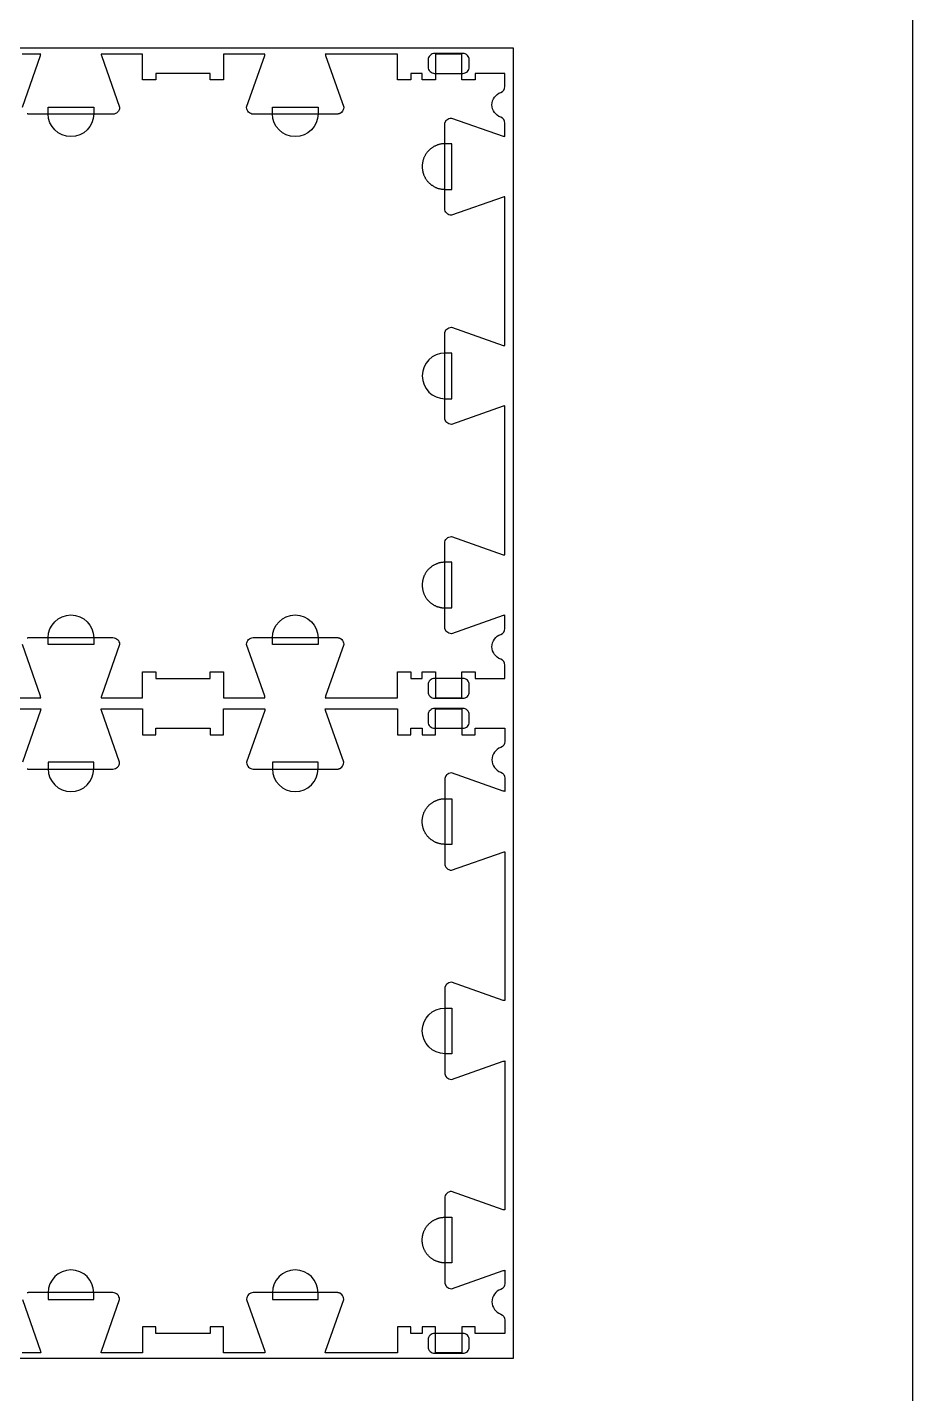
# Model space of a CAD drawing. Extents: x -13885 to -10701, y -27186 to -19593.
# Drawn here: x -11526 to -10701, y -21550 to -20277 of the extents above; entities that cross this region are included whole.
import ezdxf

# ---------------------------------------------------------------- set-up
doc = ezdxf.new("R2010")
doc.units = 0
for name, color, linetype in [('0_SHEET_SPRUCEPLY_2440X122', 1, 'CONTINUOUS'), ('4_ANYTOOL_CUTTHROUGH_OUTSI', 5, 'CONTINUOUS'), ('5_ANYTOOL_HALF_MILL_9MM_IN', 3, 'CONTINUOUS'), ('DONOTCUT', 18, 'CONTINUOUS')]:
    doc.layers.add(name, color=color, linetype=linetype)

msp = doc.modelspace()

# ---------------------------------------------------------------- linework, layer by layer
at = {"layer": '0_SHEET_SPRUCEPLY_2440X122'}
msp.add_lwpolyline([(-13513.1, -20296.7), (-13513.1, -21516.7), (-11073.1, -21516.7), (-11073.1, -20296.7)], close=True, dxfattribs=at)
at = {"layer": '4_ANYTOOL_CUTTHROUGH_OUTSI', "color": 5}
for points in [[(-11530.7, -20351.6), (-11513.8, -20303.4), (-11513.8, -20303.4, 0.061485), (-11513.6, -20302), (-11531, -20302)], [(-11526.1, -20845.7), (-11526, -20845.6), (-11525.8, -20845.6), (-11525.7, -20845.6), (-11525.5, -20845.6), (-11525.4, -20845.5), (-11525.2, -20845.5), (-11525.1, -20845.5), (-11524.9, -20845.5), (-11524.8, -20845.5), (-11524.6, -20845.5), (-11524.5, -20845.5), (-11446.5, -20845.5, -0.414214), (-11440.2, -20851.7), (-11440.2, -20851.8), (-11440.2, -20851.8), (-11457.1, -20900.1), (-11457.1, -20900.1, 0.061485), (-11457.4, -20901.5), (-11418.8, -20901.5), (-11418.8, -20877.5), (-11406.3, -20877.5), (-11406.3, -20883.5), (-11355.8, -20883.5), (-11355.8, -20877.5), (-11343.3, -20877.5), (-11343.3, -20901.5), (-11304.7, -20901.5), (-11304.7, -20901.5, 0.061485), (-11304.9, -20900.1), (-11321.8, -20851.8), (-11321.8, -20851.8), (-11321.8, -20851.7), (-11321.8, -20851.7, -0.414214), (-11315.6, -20845.5), (-11237.6, -20845.5), (-11237.4, -20845.5), (-11237.3, -20845.5), (-11237.1, -20845.5), (-11237, -20845.5), (-11236.8, -20845.5), (-11236.7, -20845.5), (-11236.5, -20845.6), (-11236.4, -20845.6), (-11236.2, -20845.6), (-11236.1, -20845.6), (-11235.9, -20845.7), (-11235.8, -20845.7), (-11235.6, -20845.8), (-11235.5, -20845.8), (-11235.3, -20845.9), (-11235.2, -20845.9), (-11235, -20846), (-11234.9, -20846.1), (-11234.8, -20846.1), (-11234.6, -20846.2), (-11234.5, -20846.3), (-11234.4, -20846.4), (-11234.2, -20846.4), (-11234.1, -20846.5), (-11234, -20846.6), (-11233.8, -20846.7), (-11233.7, -20846.8), (-11233.6, -20846.9), (-11233.5, -20847), (-11233.4, -20847.1), (-11233.3, -20847.2), (-11233.2, -20847.3, -0.198912), (-11231.3, -20851.7), (-11231.3, -20851.8), (-11231.3, -20851.8), (-11248.2, -20900.1), (-11248.2, -20900.1, 0.061485), (-11248.5, -20901.5), (-11181.3, -20901.5), (-11181.3, -20877.5), (-11168.8, -20877.5), (-11168.8, -20883.5), (-11158.3, -20883.5), (-11158.3, -20877.5), (-11145.8, -20877.5), (-11145.8, -20901.5), (-11121.3, -20901.5), (-11121.3, -20877.5), (-11108.8, -20877.5), (-11108.8, -20883.5), (-11081.3, -20883.5), (-11081.3, -20871.1), (-11081.3, -20871.1, 0.317837), (-11085.1, -20865.6, -0.707107), (-11085.1, -20842.5, 0.317837), (-11081.3, -20837.1), (-11081.3, -20824.7, 0.061485), (-11082.7, -20825), (-11130.9, -20841.9), (-11131, -20841.9), (-11131, -20841.9), (-11131, -20841.9, -0.198912), (-11135.4, -20840), (-11135.5, -20839.9), (-11135.7, -20839.8), (-11135.8, -20839.7), (-11135.8, -20839.6), (-11135.9, -20839.5), (-11136, -20839.3), (-11136.1, -20839.2), (-11136.2, -20839.1), (-11136.3, -20839), (-11136.4, -20838.8), (-11136.5, -20838.7), (-11136.5, -20838.6), (-11136.6, -20838.4), (-11136.7, -20838.3), (-11136.7, -20838.1), (-11136.8, -20838), (-11136.9, -20837.9), (-11136.9, -20837.7), (-11137, -20837.6), (-11137, -20837.4), (-11137.1, -20837.3), (-11137.1, -20837.1), (-11137.1, -20837), (-11137.2, -20836.8), (-11137.2, -20836.7), (-11137.2, -20836.5), (-11137.2, -20836.4), (-11137.2, -20836.2), (-11137.3, -20836.1), (-11137.3, -20835.9), (-11137.3, -20835.8), (-11137.3, -20835.6), (-11137.3, -20757.6, -0.414214), (-11131, -20751.4), (-11131, -20751.4), (-11130.9, -20751.4), (-11082.7, -20768.3), (-11082.7, -20768.3, 0.061485), (-11081.3, -20768.5), (-11081.3, -20629.8, 0.061485), (-11082.7, -20630.1), (-11130.9, -20647), (-11131, -20647), (-11131, -20647), (-11131, -20647, -0.198912), (-11135.4, -20645.1), (-11135.5, -20645), (-11135.7, -20644.9), (-11135.8, -20644.8), (-11135.8, -20644.7), (-11135.9, -20644.6), (-11136, -20644.4), (-11136.1, -20644.3), (-11136.2, -20644.2), (-11136.3, -20644.1), (-11136.4, -20643.9), (-11136.5, -20643.8), (-11136.5, -20643.7), (-11136.6, -20643.5), (-11136.7, -20643.4), (-11136.7, -20643.2), (-11136.8, -20643.1), (-11136.9, -20643), (-11136.9, -20642.8), (-11137, -20642.7), (-11137, -20642.5), (-11137.1, -20642.4), (-11137.1, -20642.2), (-11137.1, -20642.1), (-11137.2, -20641.9), (-11137.2, -20641.8), (-11137.2, -20641.6), (-11137.2, -20641.5), (-11137.2, -20641.3), (-11137.3, -20641.2), (-11137.3, -20641), (-11137.3, -20640.9), (-11137.3, -20640.7), (-11137.3, -20562.7), (-11137.3, -20562.6), (-11137.3, -20562.4), (-11137.3, -20562.3), (-11137.2, -20562.1), (-11137.2, -20562), (-11137.2, -20561.8), (-11137.2, -20561.7), (-11137.2, -20561.5), (-11137.1, -20561.4), (-11137.1, -20561.2), (-11137.1, -20561.1), (-11137, -20560.9), (-11137, -20560.8), (-11136.9, -20560.6), (-11136.9, -20560.5), (-11136.8, -20560.3), (-11136.7, -20560.2), (-11136.7, -20560), (-11136.6, -20559.9), (-11136.5, -20559.8), (-11136.5, -20559.6), (-11136.4, -20559.5), (-11136.3, -20559.4), (-11136.2, -20559.2), (-11136.1, -20559.1), (-11136, -20559), (-11135.9, -20558.9), (-11135.8, -20558.7), (-11135.8, -20558.6), (-11135.7, -20558.5), (-11135.5, -20558.4), (-11135.4, -20558.3, -0.198912), (-11131, -20556.5), (-11131, -20556.5), (-11130.9, -20556.5), (-11082.7, -20573.4), (-11082.7, -20573.4, 0.061485), (-11081.3, -20573.6), (-11081.3, -20434.9, 0.061485), (-11082.7, -20435.2), (-11130.9, -20452.1), (-11131, -20452.1), (-11131, -20452.1), (-11131, -20452.1, -0.414214), (-11137.3, -20445.8), (-11137.3, -20367.8), (-11137.3, -20367.7), (-11137.3, -20367.5), (-11137.3, -20367.4), (-11137.2, -20367.2), (-11137.2, -20367.1), (-11137.2, -20366.9), (-11137.2, -20366.8), (-11137.2, -20366.6), (-11137.1, -20366.5), (-11137.1, -20366.3), (-11137.1, -20366.2), (-11137, -20366), (-11137, -20365.9), (-11136.9, -20365.7), (-11136.9, -20365.6), (-11136.8, -20365.4), (-11136.7, -20365.3), (-11136.7, -20365.1), (-11136.6, -20365), (-11136.5, -20364.9), (-11136.5, -20364.7), (-11136.4, -20364.6), (-11136.3, -20364.5), (-11136.2, -20364.3), (-11136.1, -20364.2), (-11136, -20364.1), (-11135.9, -20364), (-11135.8, -20363.8), (-11135.8, -20363.7), (-11135.7, -20363.6), (-11135.5, -20363.5), (-11135.4, -20363.4, -0.198912), (-11131, -20361.6), (-11131, -20361.6), (-11130.9, -20361.6), (-11082.7, -20378.5), (-11082.7, -20378.5, 0.061485), (-11081.3, -20378.7), (-11081.3, -20366.3, 0.317837), (-11085.1, -20360.9, -0.707107), (-11085.1, -20337.8, 0.317837), (-11081.3, -20332.4), (-11081.3, -20320), (-11108.8, -20320), (-11108.8, -20326), (-11121.3, -20326), (-11121.3, -20302), (-11145.8, -20302), (-11145.8, -20326), (-11158.3, -20326), (-11158.3, -20320), (-11168.8, -20320), (-11168.8, -20326), (-11181.3, -20326), (-11181.3, -20302), (-11248.5, -20302), (-11248.5, -20302, 0.061485), (-11248.2, -20303.4), (-11231.3, -20351.6), (-11231.3, -20351.7), (-11231.3, -20351.7), (-11231.3, -20351.7, -0.198912), (-11233.2, -20356.1), (-11233.3, -20356.2), (-11233.4, -20356.3), (-11233.5, -20356.4), (-11233.6, -20356.5), (-11233.7, -20356.6), (-11233.8, -20356.7), (-11234, -20356.8), (-11234.1, -20356.9), (-11234.2, -20357), (-11234.4, -20357.1), (-11234.5, -20357.1), (-11234.6, -20357.2), (-11234.8, -20357.3), (-11234.9, -20357.4), (-11235, -20357.4), (-11235.2, -20357.5), (-11235.3, -20357.5), (-11235.5, -20357.6), (-11235.6, -20357.7), (-11235.8, -20357.7), (-11235.9, -20357.7), (-11236.1, -20357.8), (-11236.2, -20357.8), (-11236.4, -20357.8), (-11236.5, -20357.9), (-11236.7, -20357.9), (-11236.8, -20357.9), (-11237, -20357.9), (-11237.1, -20357.9), (-11237.3, -20358), (-11237.4, -20358), (-11237.6, -20358), (-11315.6, -20358, -0.414214), (-11321.8, -20351.7), (-11321.8, -20351.7), (-11321.8, -20351.6), (-11304.9, -20303.4), (-11304.9, -20303.4, 0.061485), (-11304.7, -20302), (-11343.3, -20302), (-11343.3, -20326), (-11355.8, -20326), (-11355.8, -20320), (-11406.3, -20320), (-11406.3, -20326), (-11418.8, -20326), (-11418.8, -20302), (-11457.4, -20302), (-11457.4, -20302, 0.061485), (-11457.1, -20303.4), (-11440.2, -20351.6), (-11440.2, -20351.7), (-11440.2, -20351.7), (-11440.2, -20351.7, -0.414214), (-11446.5, -20358), (-11524.5, -20358), (-11524.6, -20358), (-11524.8, -20358), (-11524.9, -20357.9), (-11525.1, -20357.9), (-11525.2, -20357.9), (-11525.4, -20357.9), (-11525.5, -20357.9), (-11525.7, -20357.8), (-11525.8, -20357.8), (-11526, -20357.8), (-11526.1, -20357.7)], [(-11580.8, -20901.5), (-11513.6, -20901.5), (-11513.6, -20901.5, 0.061485), (-11513.8, -20900.1), (-11530.7, -20851.8)], [(-11580.8, -20912), (-11513.6, -20912), (-11513.6, -20912, -0.061485), (-11513.8, -20913.4), (-11530.7, -20961.6)], [(-11526.1, -20967.7), (-11526, -20967.8), (-11525.8, -20967.8), (-11525.7, -20967.8), (-11525.5, -20967.9), (-11525.4, -20967.9), (-11525.2, -20967.9), (-11525.1, -20967.9), (-11524.9, -20967.9), (-11524.8, -20968), (-11524.6, -20968), (-11524.5, -20968), (-11446.5, -20968, 0.414214), (-11440.2, -20961.7), (-11440.2, -20961.7), (-11440.2, -20961.6), (-11457.1, -20913.4), (-11457.1, -20913.4, -0.061485), (-11457.4, -20912), (-11418.8, -20912), (-11418.8, -20936), (-11406.3, -20936), (-11406.3, -20930), (-11355.8, -20930), (-11355.8, -20936), (-11343.3, -20936), (-11343.3, -20912), (-11304.7, -20912), (-11304.7, -20912, -0.061485), (-11304.9, -20913.4), (-11321.8, -20961.6), (-11321.8, -20961.7), (-11321.8, -20961.7), (-11321.8, -20961.7, 0.414214), (-11315.6, -20968), (-11237.6, -20968), (-11237.4, -20968), (-11237.3, -20968), (-11237.1, -20967.9), (-11237, -20967.9), (-11236.8, -20967.9), (-11236.7, -20967.9), (-11236.5, -20967.9), (-11236.4, -20967.8), (-11236.2, -20967.8), (-11236.1, -20967.8), (-11235.9, -20967.7), (-11235.8, -20967.7), (-11235.6, -20967.7), (-11235.5, -20967.6), (-11235.3, -20967.5), (-11235.2, -20967.5), (-11235, -20967.4), (-11234.9, -20967.4), (-11234.8, -20967.3), (-11234.6, -20967.2), (-11234.5, -20967.1), (-11234.4, -20967.1), (-11234.2, -20967), (-11234.1, -20966.9), (-11234, -20966.8), (-11233.8, -20966.7), (-11233.7, -20966.6), (-11233.6, -20966.5), (-11233.5, -20966.4), (-11233.4, -20966.3), (-11233.3, -20966.2), (-11233.2, -20966.1, 0.198912), (-11231.3, -20961.7), (-11231.3, -20961.7), (-11231.3, -20961.6), (-11248.2, -20913.4), (-11248.2, -20913.4, -0.061485), (-11248.5, -20912), (-11181.3, -20912), (-11181.3, -20936), (-11168.8, -20936), (-11168.8, -20930), (-11158.3, -20930), (-11158.3, -20936), (-11145.8, -20936), (-11145.8, -20912), (-11121.3, -20912), (-11121.3, -20936), (-11108.8, -20936), (-11108.8, -20930), (-11081.3, -20930), (-11081.3, -20942.4), (-11081.3, -20942.4, -0.317837), (-11085.1, -20947.8, 0.707107), (-11085.1, -20970.9, -0.317837), (-11081.3, -20976.3), (-11081.3, -20988.7, -0.061485), (-11082.7, -20988.5), (-11130.9, -20971.6), (-11131, -20971.6), (-11131, -20971.6), (-11131, -20971.6, 0.198912), (-11135.4, -20973.4), (-11135.5, -20973.5), (-11135.7, -20973.6), (-11135.8, -20973.7), (-11135.8, -20973.8), (-11135.9, -20974), (-11136, -20974.1), (-11136.1, -20974.2), (-11136.2, -20974.3), (-11136.3, -20974.5), (-11136.4, -20974.6), (-11136.5, -20974.7), (-11136.5, -20974.9), (-11136.6, -20975), (-11136.7, -20975.1), (-11136.7, -20975.3), (-11136.8, -20975.4), (-11136.9, -20975.6), (-11136.9, -20975.7), (-11137, -20975.9), (-11137, -20976), (-11137.1, -20976.2), (-11137.1, -20976.3), (-11137.1, -20976.5), (-11137.2, -20976.6), (-11137.2, -20976.8), (-11137.2, -20976.9), (-11137.2, -20977.1), (-11137.2, -20977.2), (-11137.3, -20977.4), (-11137.3, -20977.5), (-11137.3, -20977.7), (-11137.3, -20977.8), (-11137.3, -21055.8, 0.414214), (-11131, -21062.1), (-11131, -21062.1), (-11130.9, -21062.1), (-11082.7, -21045.2), (-11082.7, -21045.2, -0.061485), (-11081.3, -21044.9), (-11081.3, -21183.6, -0.061485), (-11082.7, -21183.4), (-11130.9, -21166.5), (-11131, -21166.5), (-11131, -21166.5), (-11131, -21166.5, 0.198912), (-11135.4, -21168.3), (-11135.5, -21168.4), (-11135.7, -21168.5), (-11135.8, -21168.6), (-11135.8, -21168.7), (-11135.9, -21168.9), (-11136, -21169), (-11136.1, -21169.1), (-11136.2, -21169.2), (-11136.3, -21169.4), (-11136.4, -21169.5), (-11136.5, -21169.6), (-11136.5, -21169.8), (-11136.6, -21169.9), (-11136.7, -21170), (-11136.7, -21170.2), (-11136.8, -21170.3), (-11136.9, -21170.5), (-11136.9, -21170.6), (-11137, -21170.8), (-11137, -21170.9), (-11137.1, -21171.1), (-11137.1, -21171.2), (-11137.1, -21171.4), (-11137.2, -21171.5), (-11137.2, -21171.7), (-11137.2, -21171.8), (-11137.2, -21172), (-11137.2, -21172.1), (-11137.3, -21172.3), (-11137.3, -21172.4), (-11137.3, -21172.6), (-11137.3, -21172.7), (-11137.3, -21250.7), (-11137.3, -21250.9), (-11137.3, -21251), (-11137.3, -21251.2), (-11137.2, -21251.3), (-11137.2, -21251.5), (-11137.2, -21251.6), (-11137.2, -21251.8), (-11137.2, -21251.9), (-11137.1, -21252.1), (-11137.1, -21252.2), (-11137.1, -21252.4), (-11137, -21252.5), (-11137, -21252.7), (-11136.9, -21252.8), (-11136.9, -21253), (-11136.8, -21253.1), (-11136.7, -21253.2), (-11136.7, -21253.4), (-11136.6, -21253.5), (-11136.5, -21253.7), (-11136.5, -21253.8), (-11136.4, -21253.9), (-11136.3, -21254.1), (-11136.2, -21254.2), (-11136.1, -21254.3), (-11136, -21254.4), (-11135.9, -21254.6), (-11135.8, -21254.7), (-11135.8, -21254.8), (-11135.7, -21254.9), (-11135.5, -21255), (-11135.4, -21255.1, 0.198912), (-11131, -21257), (-11131, -21257), (-11130.9, -21257), (-11082.7, -21240.1), (-11082.7, -21240.1, -0.061485), (-11081.3, -21239.8), (-11081.3, -21378.5, -0.061485), (-11082.7, -21378.3), (-11130.9, -21361.4), (-11131, -21361.4), (-11131, -21361.4), (-11131, -21361.4, 0.414214), (-11137.3, -21367.6), (-11137.3, -21445.6), (-11137.3, -21445.8), (-11137.3, -21445.9), (-11137.3, -21446.1), (-11137.2, -21446.2), (-11137.2, -21446.4), (-11137.2, -21446.5), (-11137.2, -21446.7), (-11137.2, -21446.8), (-11137.1, -21447), (-11137.1, -21447.1), (-11137.1, -21447.3), (-11137, -21447.4), (-11137, -21447.6), (-11136.9, -21447.7), (-11136.9, -21447.9), (-11136.8, -21448), (-11136.7, -21448.1), (-11136.7, -21448.3), (-11136.6, -21448.4), (-11136.5, -21448.6), (-11136.5, -21448.7), (-11136.4, -21448.8), (-11136.3, -21449), (-11136.2, -21449.1), (-11136.1, -21449.2), (-11136, -21449.3), (-11135.9, -21449.5), (-11135.8, -21449.6), (-11135.8, -21449.7), (-11135.7, -21449.8), (-11135.5, -21449.9), (-11135.4, -21450, 0.198912), (-11131, -21451.9), (-11131, -21451.9), (-11130.9, -21451.9), (-11082.7, -21435), (-11082.7, -21435, -0.061485), (-11081.3, -21434.7), (-11081.3, -21447.1, -0.317837), (-11085.1, -21452.5, 0.707107), (-11085.1, -21475.6, -0.317837), (-11081.3, -21481.1), (-11081.3, -21493.5), (-11108.8, -21493.5), (-11108.8, -21487.5), (-11121.3, -21487.5), (-11121.3, -21511.5), (-11145.8, -21511.5), (-11145.8, -21487.5), (-11158.3, -21487.5), (-11158.3, -21493.5), (-11168.8, -21493.5), (-11168.8, -21487.5), (-11181.3, -21487.5), (-11181.3, -21511.5), (-11248.5, -21511.5), (-11248.5, -21511.5, -0.061485), (-11248.2, -21510.1), (-11231.3, -21461.8), (-11231.3, -21461.8), (-11231.3, -21461.7), (-11231.3, -21461.7, 0.198912), (-11233.2, -21457.3), (-11233.3, -21457.2), (-11233.4, -21457.1), (-11233.5, -21457), (-11233.6, -21456.9), (-11233.7, -21456.8), (-11233.8, -21456.7), (-11234, -21456.6), (-11234.1, -21456.5), (-11234.2, -21456.4), (-11234.4, -21456.4), (-11234.5, -21456.3), (-11234.6, -21456.2), (-11234.8, -21456.1), (-11234.9, -21456.1), (-11235, -21456), (-11235.2, -21455.9), (-11235.3, -21455.9), (-11235.5, -21455.8), (-11235.6, -21455.8), (-11235.8, -21455.7), (-11235.9, -21455.7), (-11236.1, -21455.6), (-11236.2, -21455.6), (-11236.4, -21455.6), (-11236.5, -21455.6), (-11236.7, -21455.5), (-11236.8, -21455.5), (-11237, -21455.5), (-11237.1, -21455.5), (-11237.3, -21455.5), (-11237.4, -21455.5), (-11237.6, -21455.5), (-11315.6, -21455.5, 0.414214), (-11321.8, -21461.7), (-11321.8, -21461.8), (-11321.8, -21461.8), (-11304.9, -21510.1), (-11304.9, -21510.1, -0.061485), (-11304.7, -21511.5), (-11343.3, -21511.5), (-11343.3, -21487.5), (-11355.8, -21487.5), (-11355.8, -21493.5), (-11406.3, -21493.5), (-11406.3, -21487.5), (-11418.8, -21487.5), (-11418.8, -21511.5), (-11457.4, -21511.5), (-11457.4, -21511.5, -0.061485), (-11457.1, -21510.1), (-11440.2, -21461.8), (-11440.2, -21461.8), (-11440.2, -21461.7), (-11440.2, -21461.7, 0.414214), (-11446.5, -21455.5), (-11524.5, -21455.5), (-11524.6, -21455.5), (-11524.8, -21455.5), (-11524.9, -21455.5), (-11525.1, -21455.5), (-11525.2, -21455.5), (-11525.4, -21455.5), (-11525.5, -21455.6), (-11525.7, -21455.6), (-11525.8, -21455.6), (-11526, -21455.6), (-11526.1, -21455.7)], [(-11530.7, -21461.8), (-11513.8, -21510.1), (-11513.8, -21510.1, -0.061485), (-11513.6, -21511.5), (-11531, -21511.5)]]:
    msp.add_lwpolyline(points, format="xyb", dxfattribs=at)
at = {"layer": '5_ANYTOOL_HALF_MILL_9MM_IN', "color": 3}
for points in [[(-11146.7, -20301.5, 0.414214), (-11152.7, -20307.5), (-11152.7, -20314, 0.414214), (-11146.7, -20320), (-11120.4, -20320, 0.414214), (-11114.4, -20314), (-11114.4, -20307.5, 0.414214), (-11120.4, -20301.5)], [(-11464.2, -20357.7, -1), (-11506.7, -20357.7), (-11506.7, -20357.5), (-11506.7, -20351.5), (-11464.2, -20351.5), (-11464.2, -20357.5), (-11464.2, -20357.7)], [(-11255.3, -20357.7, -1), (-11297.8, -20357.7), (-11297.8, -20357.5), (-11297.8, -20351.5), (-11255.3, -20351.5), (-11255.3, -20357.5), (-11255.3, -20357.7)], [(-11137, -20580.5, 1), (-11137, -20623), (-11136.8, -20623), (-11130.8, -20623), (-11130.8, -20580.5), (-11136.8, -20580.5), (-11137, -20580.5)], [(-11506.7, -20845.7, -1), (-11464.2, -20845.7), (-11464.2, -20846), (-11464.2, -20852), (-11506.7, -20852), (-11506.7, -20846), (-11506.7, -20845.7)], [(-11297.8, -20845.7, -1), (-11255.3, -20845.7), (-11255.3, -20846), (-11255.3, -20852), (-11297.8, -20852), (-11297.8, -20846), (-11297.8, -20845.7)], [(-11146.7, -20883.5, 0.414214), (-11152.7, -20889.5), (-11152.7, -20896, 0.414214), (-11146.7, -20902), (-11120.4, -20902, 0.414214), (-11114.4, -20896), (-11114.4, -20889.5, 0.414214), (-11120.4, -20883.5)], [(-11146.7, -20911.5, 0.414214), (-11152.7, -20917.5), (-11152.7, -20924, 0.414214), (-11146.7, -20930), (-11120.4, -20930, 0.414214), (-11114.4, -20924), (-11114.4, -20917.5, 0.414214), (-11120.4, -20911.5)], [(-11506.7, -20967.7, 1), (-11464.2, -20967.7), (-11464.2, -20967.5), (-11464.2, -20961.5), (-11506.7, -20961.5), (-11506.7, -20967.5), (-11506.7, -20967.7)], [(-11297.8, -20967.7, 1), (-11255.3, -20967.7), (-11255.3, -20967.5), (-11255.3, -20961.5), (-11297.8, -20961.5), (-11297.8, -20967.5), (-11297.8, -20967.7)], [(-11137, -21233, -1), (-11137, -21190.5), (-11136.8, -21190.5), (-11130.8, -21190.5), (-11130.8, -21233), (-11136.8, -21233), (-11137, -21233)], [(-11464.2, -21455.7, 1), (-11506.7, -21455.7), (-11506.7, -21456), (-11506.7, -21462), (-11464.2, -21462), (-11464.2, -21456), (-11464.2, -21455.7)], [(-11255.3, -21455.7, 1), (-11297.8, -21455.7), (-11297.8, -21456), (-11297.8, -21462), (-11255.3, -21462), (-11255.3, -21456), (-11255.3, -21455.7)], [(-11146.7, -21493.5, 0.414214), (-11152.7, -21499.5), (-11152.7, -21506, 0.414214), (-11146.7, -21512), (-11120.4, -21512, 0.414214), (-11114.4, -21506), (-11114.4, -21499.5, 0.414214), (-11120.4, -21493.5)]]:
    msp.add_lwpolyline(points, format="xyb", close=True, dxfattribs=at)
for points in [[(-11137, -20385.6), (-11137.5, -20385.6), (-11138, -20385.6), (-11138.5, -20385.6), (-11138.9, -20385.7), (-11139.4, -20385.7), (-11139.9, -20385.8), (-11140.4, -20385.8), (-11140.9, -20385.9), (-11141.4, -20386), (-11141.9, -20386.1), (-11142.4, -20386.2), (-11142.9, -20386.4), (-11143.4, -20386.5), (-11143.9, -20386.7), (-11144.4, -20386.9), (-11144.8, -20387.1), (-11145.3, -20387.3), (-11145.8, -20387.5), (-11146.3, -20387.7), (-11146.8, -20387.9), (-11147.3, -20388.2), (-11147.7, -20388.5), (-11148.2, -20388.7), (-11148.7, -20389), (-11149.1, -20389.3), (-11149.6, -20389.6), (-11150, -20390), (-11150.4, -20390.3), (-11150.8, -20390.7), (-11151.3, -20391), (-11151.7, -20391.4), (-11152.1, -20391.8), (-11152.4, -20392.2), (-11152.8, -20392.6), (-11153.2, -20393), (-11153.5, -20393.4), (-11153.9, -20393.9), (-11154.2, -20394.3), (-11154.5, -20394.7), (-11154.8, -20395.2), (-11155.1, -20395.6), (-11155.4, -20396.1), (-11155.6, -20396.6), (-11155.9, -20397.1), (-11156.1, -20397.5), (-11156.4, -20398), (-11156.6, -20398.5), (-11156.8, -20399), (-11157, -20399.5), (-11157.1, -20400), (-11157.3, -20400.5), (-11157.5, -20401), (-11157.6, -20401.5), (-11157.7, -20402), (-11157.8, -20402.5), (-11157.9, -20402.9), (-11158, -20403.4), (-11158.1, -20403.9), (-11158.1, -20404.4), (-11158.2, -20404.9), (-11158.2, -20405.4), (-11158.3, -20405.9), (-11158.3, -20406.3), (-11158.3, -20406.8), (-11158.3, -20407.3), (-11158.3, -20407.8), (-11158.2, -20408.2), (-11158.2, -20408.7), (-11158.1, -20409.2), (-11158.1, -20409.7), (-11158, -20410.2), (-11157.9, -20410.7), (-11157.8, -20411.2), (-11157.7, -20411.7), (-11157.6, -20412.2), (-11157.5, -20412.7), (-11157.3, -20413.2), (-11157.1, -20413.7), (-11157, -20414.1), (-11156.8, -20414.6), (-11156.6, -20415.1), (-11156.4, -20415.6), (-11156.1, -20416.1), (-11155.9, -20416.6), (-11155.6, -20417), (-11155.4, -20417.5), (-11155.1, -20418), (-11154.8, -20418.4), (-11154.5, -20418.9), (-11154.2, -20419.3), (-11153.9, -20419.8), (-11153.5, -20420.2), (-11153.2, -20420.6), (-11152.8, -20421), (-11152.4, -20421.4), (-11152.1, -20421.8), (-11151.7, -20422.2), (-11151.3, -20422.6), (-11150.8, -20423), (-11150.4, -20423.3), (-11150, -20423.7), (-11149.6, -20424), (-11149.1, -20424.3), (-11148.7, -20424.6), (-11148.2, -20424.9), (-11147.7, -20425.2), (-11147.3, -20425.4), (-11146.8, -20425.7), (-11146.3, -20425.9), (-11145.8, -20426.2), (-11145.3, -20426.4), (-11144.8, -20426.6), (-11144.4, -20426.8), (-11143.9, -20426.9), (-11143.4, -20427.1), (-11142.9, -20427.2), (-11142.4, -20427.4), (-11141.9, -20427.5), (-11141.4, -20427.6), (-11140.9, -20427.7), (-11140.4, -20427.8), (-11139.9, -20427.9), (-11139.4, -20427.9), (-11138.9, -20428), (-11138.5, -20428), (-11138, -20428), (-11137.5, -20428.1), (-11137, -20428.1), (-11136.8, -20428.1), (-11130.8, -20428.1), (-11130.8, -20385.6), (-11136.8, -20385.6), (-11137, -20385.6)], [(-11137, -20775.4), (-11137.5, -20775.4), (-11138, -20775.4), (-11138.5, -20775.4), (-11138.9, -20775.5), (-11139.4, -20775.5), (-11139.9, -20775.6), (-11140.4, -20775.6), (-11140.9, -20775.7), (-11141.4, -20775.8), (-11141.9, -20775.9), (-11142.4, -20776), (-11142.9, -20776.2), (-11143.4, -20776.3), (-11143.9, -20776.5), (-11144.4, -20776.7), (-11144.8, -20776.9), (-11145.3, -20777.1), (-11145.8, -20777.3), (-11146.3, -20777.5), (-11146.8, -20777.7), (-11147.3, -20778), (-11147.7, -20778.3), (-11148.2, -20778.5), (-11148.7, -20778.8), (-11149.1, -20779.1), (-11149.6, -20779.4), (-11150, -20779.8), (-11150.4, -20780.1), (-11150.8, -20780.5), (-11151.3, -20780.8), (-11151.7, -20781.2), (-11152.1, -20781.6), (-11152.4, -20782), (-11152.8, -20782.4), (-11153.2, -20782.8), (-11153.5, -20783.2), (-11153.9, -20783.7), (-11154.2, -20784.1), (-11154.5, -20784.5), (-11154.8, -20785), (-11155.1, -20785.4), (-11155.4, -20785.9), (-11155.6, -20786.4), (-11155.9, -20786.9), (-11156.1, -20787.3), (-11156.4, -20787.8), (-11156.6, -20788.3), (-11156.8, -20788.8), (-11157, -20789.3), (-11157.1, -20789.8), (-11157.3, -20790.3), (-11157.5, -20790.8), (-11157.6, -20791.3), (-11157.7, -20791.8), (-11157.8, -20792.3), (-11157.9, -20792.7), (-11158, -20793.2), (-11158.1, -20793.7), (-11158.1, -20794.2), (-11158.2, -20794.7), (-11158.2, -20795.2), (-11158.3, -20795.7), (-11158.3, -20796.1), (-11158.3, -20796.6), (-11158.3, -20797.1), (-11158.3, -20797.6), (-11158.2, -20798), (-11158.2, -20798.5), (-11158.1, -20799), (-11158.1, -20799.5), (-11158, -20800), (-11157.9, -20800.5), (-11157.8, -20801), (-11157.7, -20801.5), (-11157.6, -20802), (-11157.5, -20802.5), (-11157.3, -20803), (-11157.1, -20803.5), (-11157, -20803.9), (-11156.8, -20804.4), (-11156.6, -20804.9), (-11156.4, -20805.4), (-11156.1, -20805.9), (-11155.9, -20806.4), (-11155.6, -20806.8), (-11155.4, -20807.3), (-11155.1, -20807.8), (-11154.8, -20808.2), (-11154.5, -20808.7), (-11154.2, -20809.1), (-11153.9, -20809.6), (-11153.5, -20810), (-11153.2, -20810.4), (-11152.8, -20810.8), (-11152.4, -20811.2), (-11152.1, -20811.6), (-11151.7, -20812), (-11151.3, -20812.4), (-11150.8, -20812.8), (-11150.4, -20813.1), (-11150, -20813.5), (-11149.6, -20813.8), (-11149.1, -20814.1), (-11148.7, -20814.4), (-11148.2, -20814.7), (-11147.7, -20815), (-11147.3, -20815.2), (-11146.8, -20815.5), (-11146.3, -20815.7), (-11145.8, -20816), (-11145.3, -20816.2), (-11144.8, -20816.4), (-11144.4, -20816.6), (-11143.9, -20816.7), (-11143.4, -20816.9), (-11142.9, -20817), (-11142.4, -20817.2), (-11141.9, -20817.3), (-11141.4, -20817.4), (-11140.9, -20817.5), (-11140.4, -20817.6), (-11139.9, -20817.7), (-11139.4, -20817.7), (-11138.9, -20817.8), (-11138.5, -20817.8), (-11138, -20817.8), (-11137.5, -20817.9), (-11137, -20817.9), (-11136.8, -20817.9), (-11130.8, -20817.9), (-11130.8, -20775.4), (-11136.8, -20775.4), (-11137, -20775.4)], [(-11137, -21038.1), (-11137.5, -21038.1), (-11138, -21038), (-11138.5, -21038), (-11138.9, -21038), (-11139.4, -21037.9), (-11139.9, -21037.9), (-11140.4, -21037.8), (-11140.9, -21037.7), (-11141.4, -21037.6), (-11141.9, -21037.5), (-11142.4, -21037.4), (-11142.9, -21037.2), (-11143.4, -21037.1), (-11143.9, -21036.9), (-11144.4, -21036.8), (-11144.8, -21036.6), (-11145.3, -21036.4), (-11145.8, -21036.2), (-11146.3, -21035.9), (-11146.8, -21035.7), (-11147.3, -21035.4), (-11147.7, -21035.2), (-11148.2, -21034.9), (-11148.7, -21034.6), (-11149.1, -21034.3), (-11149.6, -21034), (-11150, -21033.7), (-11150.4, -21033.3), (-11150.8, -21033), (-11151.3, -21032.6), (-11151.7, -21032.2), (-11152.1, -21031.8), (-11152.4, -21031.4), (-11152.8, -21031), (-11153.2, -21030.6), (-11153.5, -21030.2), (-11153.9, -21029.8), (-11154.2, -21029.3), (-11154.5, -21028.9), (-11154.8, -21028.4), (-11155.1, -21028), (-11155.4, -21027.5), (-11155.6, -21027), (-11155.9, -21026.6), (-11156.1, -21026.1), (-11156.4, -21025.6), (-11156.6, -21025.1), (-11156.8, -21024.6), (-11157, -21024.1), (-11157.1, -21023.7), (-11157.3, -21023.2), (-11157.5, -21022.7), (-11157.6, -21022.2), (-11157.7, -21021.7), (-11157.8, -21021.2), (-11157.9, -21020.7), (-11158, -21020.2), (-11158.1, -21019.7), (-11158.1, -21019.2), (-11158.2, -21018.7), (-11158.2, -21018.2), (-11158.3, -21017.8), (-11158.3, -21017.3), (-11158.3, -21016.8), (-11158.3, -21016.3), (-11158.3, -21015.9), (-11158.2, -21015.4), (-11158.2, -21014.9), (-11158.1, -21014.4), (-11158.1, -21013.9), (-11158, -21013.4), (-11157.9, -21012.9), (-11157.8, -21012.5), (-11157.7, -21012), (-11157.6, -21011.5), (-11157.5, -21011), (-11157.3, -21010.5), (-11157.1, -21010), (-11157, -21009.5), (-11156.8, -21009), (-11156.6, -21008.5), (-11156.4, -21008), (-11156.1, -21007.5), (-11155.9, -21007.1), (-11155.6, -21006.6), (-11155.4, -21006.1), (-11155.1, -21005.6), (-11154.8, -21005.2), (-11154.5, -21004.7), (-11154.2, -21004.3), (-11153.9, -21003.9), (-11153.5, -21003.4), (-11153.2, -21003), (-11152.8, -21002.6), (-11152.4, -21002.2), (-11152.1, -21001.8), (-11151.7, -21001.4), (-11151.3, -21001), (-11150.8, -21000.7), (-11150.4, -21000.3), (-11150, -21000), (-11149.6, -20999.6), (-11149.1, -20999.3), (-11148.7, -20999), (-11148.2, -20998.7), (-11147.7, -20998.5), (-11147.3, -20998.2), (-11146.8, -20997.9), (-11146.3, -20997.7), (-11145.8, -20997.5), (-11145.3, -20997.3), (-11144.8, -20997.1), (-11144.4, -20996.9), (-11143.9, -20996.7), (-11143.4, -20996.5), (-11142.9, -20996.4), (-11142.4, -20996.2), (-11141.9, -20996.1), (-11141.4, -20996), (-11140.9, -20995.9), (-11140.4, -20995.8), (-11139.9, -20995.8), (-11139.4, -20995.7), (-11138.9, -20995.7), (-11138.5, -20995.6), (-11138, -20995.6), (-11137.5, -20995.6), (-11137, -20995.6), (-11136.8, -20995.6), (-11130.8, -20995.6), (-11130.8, -21038.1), (-11136.8, -21038.1), (-11137, -21038.1)], [(-11137, -21427.9), (-11137.5, -21427.9), (-11138, -21427.8), (-11138.5, -21427.8), (-11138.9, -21427.8), (-11139.4, -21427.7), (-11139.9, -21427.7), (-11140.4, -21427.6), (-11140.9, -21427.5), (-11141.4, -21427.4), (-11141.9, -21427.3), (-11142.4, -21427.2), (-11142.9, -21427), (-11143.4, -21426.9), (-11143.9, -21426.7), (-11144.4, -21426.6), (-11144.8, -21426.4), (-11145.3, -21426.2), (-11145.8, -21426), (-11146.3, -21425.7), (-11146.8, -21425.5), (-11147.3, -21425.2), (-11147.7, -21425), (-11148.2, -21424.7), (-11148.7, -21424.4), (-11149.1, -21424.1), (-11149.6, -21423.8), (-11150, -21423.5), (-11150.4, -21423.1), (-11150.8, -21422.8), (-11151.3, -21422.4), (-11151.7, -21422), (-11152.1, -21421.6), (-11152.4, -21421.2), (-11152.8, -21420.8), (-11153.2, -21420.4), (-11153.5, -21420), (-11153.9, -21419.6), (-11154.2, -21419.1), (-11154.5, -21418.7), (-11154.8, -21418.2), (-11155.1, -21417.8), (-11155.4, -21417.3), (-11155.6, -21416.8), (-11155.9, -21416.4), (-11156.1, -21415.9), (-11156.4, -21415.4), (-11156.6, -21414.9), (-11156.8, -21414.4), (-11157, -21413.9), (-11157.1, -21413.5), (-11157.3, -21413), (-11157.5, -21412.5), (-11157.6, -21412), (-11157.7, -21411.5), (-11157.8, -21411), (-11157.9, -21410.5), (-11158, -21410), (-11158.1, -21409.5), (-11158.1, -21409), (-11158.2, -21408.5), (-11158.2, -21408), (-11158.3, -21407.6), (-11158.3, -21407.1), (-11158.3, -21406.6), (-11158.3, -21406.1), (-11158.3, -21405.7), (-11158.2, -21405.2), (-11158.2, -21404.7), (-11158.1, -21404.2), (-11158.1, -21403.7), (-11158, -21403.2), (-11157.9, -21402.7), (-11157.8, -21402.3), (-11157.7, -21401.8), (-11157.6, -21401.3), (-11157.5, -21400.8), (-11157.3, -21400.3), (-11157.1, -21399.8), (-11157, -21399.3), (-11156.8, -21398.8), (-11156.6, -21398.3), (-11156.4, -21397.8), (-11156.1, -21397.3), (-11155.9, -21396.9), (-11155.6, -21396.4), (-11155.4, -21395.9), (-11155.1, -21395.4), (-11154.8, -21395), (-11154.5, -21394.5), (-11154.2, -21394.1), (-11153.9, -21393.7), (-11153.5, -21393.2), (-11153.2, -21392.8), (-11152.8, -21392.4), (-11152.4, -21392), (-11152.1, -21391.6), (-11151.7, -21391.2), (-11151.3, -21390.8), (-11150.8, -21390.5), (-11150.4, -21390.1), (-11150, -21389.8), (-11149.6, -21389.4), (-11149.1, -21389.1), (-11148.7, -21388.8), (-11148.2, -21388.5), (-11147.7, -21388.3), (-11147.3, -21388), (-11146.8, -21387.7), (-11146.3, -21387.5), (-11145.8, -21387.3), (-11145.3, -21387.1), (-11144.8, -21386.9), (-11144.4, -21386.7), (-11143.9, -21386.5), (-11143.4, -21386.3), (-11142.9, -21386.2), (-11142.4, -21386), (-11141.9, -21385.9), (-11141.4, -21385.8), (-11140.9, -21385.7), (-11140.4, -21385.6), (-11139.9, -21385.6), (-11139.4, -21385.5), (-11138.9, -21385.5), (-11138.5, -21385.4), (-11138, -21385.4), (-11137.5, -21385.4), (-11137, -21385.4), (-11136.8, -21385.4), (-11130.8, -21385.4), (-11130.8, -21427.9), (-11136.8, -21427.9), (-11137, -21427.9)]]:
    msp.add_lwpolyline(points, close=True, dxfattribs=at)
at = {"layer": 'DONOTCUT'}
msp.add_lwpolyline([(-13884.8, -27186.1), (-10701.4, -27186.1), (-10701.4, -19592.7), (-13884.8, -19592.7)], close=True, dxfattribs=at)

doc.saveas('drawing.dxf')
